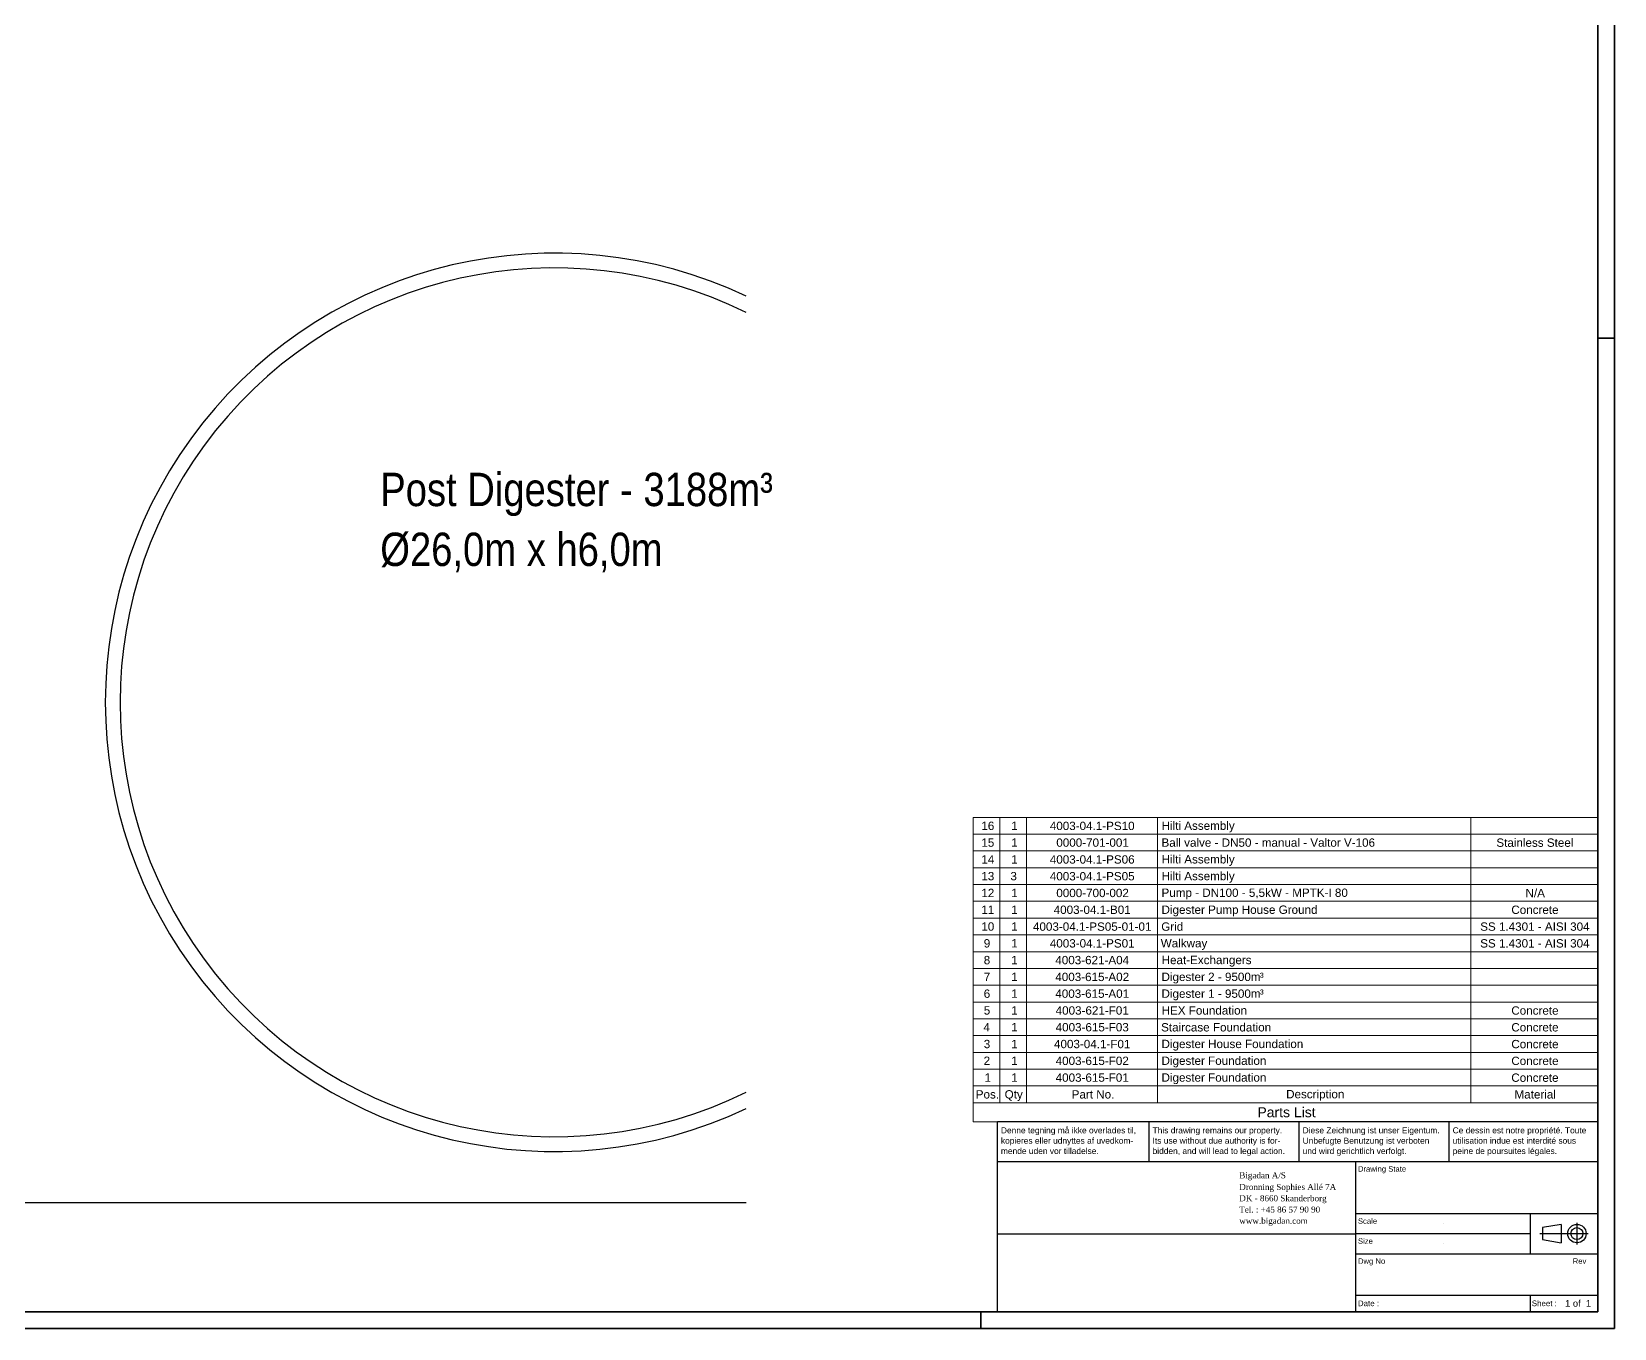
# Model space of a CAD drawing. Header units: millimetres. Extents: x 0 to 118900, y 0 to 84100.
# Drawn here: x 71427 to 118900, y 0 to 38900 of the extents above; entities that cross this region are included whole.
import ezdxf
from ezdxf.enums import TextEntityAlignment as Align

# ---------------------------------------------------------------- set-up
doc = ezdxf.new("R2018")
doc.units = ezdxf.units.MM
doc.header["$LTSCALE"] = 100
doc.layers.get('0').update_dxf_attribs({"lineweight": 18})
doc.layers.add('4003-AREA-04.1_F-Foundation', color=7, linetype='Continuous', lineweight=25, true_color=0xadadad)
doc.layers.add('4003-AREA-04.1_P-Trace', color=5, linetype='Continuous', lineweight=25, true_color=0x0000ff)
for name, color, linetype, lineweight in [('4003-AREA-04.1_T-Tank', 7, 'Continuous', 25), ('4003-AREA-04.1_T-Tank_Annotation', 7, 'Continuous', 25), ('Border', 7, 'Continuous', 35), ('Symbol', 7, 'Continuous', 18), ('Title', 7, 'Continuous', 25)]:
    doc.layers.add(name, color=color, linetype=linetype, lineweight=lineweight)
doc.styles.add('Note Text', font='arial.ttf')
doc.styles.get("Standard").update_dxf_attribs({"font": 'arial.ttf'})
doc.styles.add('Text Style150', font='arial.ttf')
doc.styles.add('Text Style173', font='')
doc.styles.add('Text Style72', font='arial.ttf')
doc.styles.add('Text Style85', font='times.ttf')
doc.styles.add('Title', font='arial.ttf')
doc.styles.add('Title150', font='arial.ttf')
doc.styles.add('Title200', font='arial.ttf')
doc.styles.get('Text Style173').set_extended_font_data('Bahnschrift SemiLight Condensed')

# ---------------------------------------------------------------- blocks, each defined once
blk = doc.blocks.new('Borders Bigadan Border')
at = {"layer": 'Border'}
for p, q in [((1189, 841), (1189, 0)), ((1184, 5), (1184, 836)), ((1189, 297), (1184, 297)), ((20, 5), (1184, 5)), ((999, 5), (999, 0)), ((1189, 0), (0, 0))]:
    blk.add_line(p, q, dxfattribs=at)
blk = doc.blocks.new('Title Blocks Title')
at = {"layer": 'Title'}
for p, q in [((205, 62), (25, 62)), ((25, 50), (25, 62)), ((70.5, 50), (70.5, 62)), ((115.5, 50), (115.5, 62)), ((160.5, 50), (160.5, 62)), ((205, 50), (25, 50)), ((25, 5), (25, 50)), ((132.5, 5), (132.5, 50)), ((205, 34.36), (132.5, 34.36)), ((184.74, 34.36), (184.74, 22.36)), ((25, 28.36), (132.5, 28.36)), ((184.74, 28.36), (132.5, 28.36)), ((132.5, 22.36), (205, 22.36)), ((132.5, 10), (205, 10)), ((184.74, 10), (184.74, 5))]:
    blk.add_line(p, q, dxfattribs=at)
at = {"layer": 'Title', "lineweight": 25}
for p, q in [((194.05, 31.19), (188.45, 30.23)), ((188.45, 30.23), (188.45, 26.63)), ((194.05, 31.19), (194.05, 25.67)), ((198.77, 31.7), (198.77, 25.16)), ((187.65, 28.43), (202.19, 28.43)), ((188.45, 26.63), (194.05, 25.67))]:
    blk.add_line(p, q, dxfattribs=at)
for radius in [2.76, 1.8]:
    blk.add_circle((198.77, 28.43), radius, dxfattribs=at)
at = {"layer": 'Title'}
for s, height, style, p in [('kopieres eller udnyttes af uvedkom-', 1.8, 'Text Style72', (26, 55.4)), ('Denne tegning må ikke overlades til,', 1.8, 'Text Style72', (26, 58.5)), ('This drawing remains our property.', 1.8, 'Text Style72', (71.5, 58.5)), ('Its use without due authority is for-', 1.8, 'Text Style72', (71.5, 55.4)), ('Unbefugte Benutzung ist verboten', 1.8, 'Text Style72', (116.5, 55.4)), ('Diese Zeichnung ist unser Eigentum.', 1.8, 'Text Style72', (116.5, 58.5)), ('Ce dessin est notre propriété. Toute', 1.8, 'Text Style72', (161.5, 58.5)), ('utilisation indue est interdité sous', 1.8, 'Text Style72', (161.5, 55.4)), ('mende uden vor tilladelse.', 1.8, 'Text Style72', (26, 52.3)), ('bidden, and will lead to legal action.', 1.8, 'Text Style72', (71.5, 52.3)), ('und wird gerichtlich verfolgt.', 1.8, 'Text Style72', (116.5, 52.3)), ('peine de poursuites légales.', 1.8, 'Text Style72', (161.5, 52.3)), ('Drawing State', 1.65, 'Title150', (133.08, 47)), ('Bigadan A/S', 1.8, 'Text Style85', (97.5, 45.01)), ('Dronning Sophies Allé 7A', 1.8, 'Text Style85', (97.5, 41.51)), ('DK - 8660 Skanderborg', 1.8, 'Text Style85', (97.5, 38.13)), ('www.bigadan.com', 1.8, 'Text Style85', (97.5, 31.36)), ('Tel. : +45 86 57 90 90', 1.8, 'Text Style85', (97.5, 34.74)), ('Scale', 1.65, 'Title150', (133.08, 31.36)), ('Size', 1.65, 'Title150', (133.08, 25.36)), ('Dwg No', 1.65, 'Title150', (133.08, 19.36)), ('Rev', 1.65, 'Title150', (197.5, 19.36))]:
    blk.add_text(s, height=height, dxfattribs=dict(at, style=style)).set_placement(p)
at = {"layer": 'Title', "style": 'Text Style150'}
for s, p in [('Date :', (133.08, 7.5)), ('Sheet :', (185.24, 7.5))]:
    blk.add_text(s, height=1.7, dxfattribs=at).set_placement(p, align=Align.MIDDLE_LEFT)
at = {"layer": 'Title', "style": 'Title200'}
blk.add_text('1 of  1', height=2, dxfattribs=at).set_placement((203, 7.5), align=Align.MIDDLE_RIGHT)
at = {"layer": 'Title', "color": 1, "true_color": 0xff0000, "insert": (169, 47.68), "char_height": 2.5, "width": 40, "attachment_point": 5, "style": 'Note Text'}
blk.add_mtext('\\fArial|b0|i0; ', dxfattribs=at)
at = {"layer": 'Title', "color": 1, "lineweight": 5, "true_color": 0xff0000, "flags": 253}
blk.add_attdef('STATUS', text='', height=6.2, dxfattribs=at).set_placement((169, 40.36), align=Align.MIDDLE_CENTER)
at = {"layer": 'Title', "lineweight": 30, "flags": 104}
for tag, height, p in [('Initial_View_Scale', 2.39, (158.62, 31.36)), ('Sheet_Size', 2.4, (158.62, 25.36)), ('REVISION_NUMBER', 3.5, (200, 15)), ('CREATION_DATE', 2, (157.5, 7.5))]:
    blk.add_attdef(tag, text='', height=height, dxfattribs=at).set_placement(p, align=Align.MIDDLE_CENTER)
for tag, p in [('PROJECT', (27.5, 24.3)), ('TITLE', (27.5, 17.3)), ('DESCRIPTION', (27.5, 10.3))]:
    blk.add_attdef(tag, text='', height=2.8, dxfattribs=at).set_placement(p, align=Align.TOP_LEFT)
blk.add_attdef('PART_NUMBER', text='', height=3.5, dxfattribs=at).set_placement((135.5, 15), align=Align.MIDDLE_LEFT)
blk = doc.blocks.new('Parts List')
at = {"layer": 'Symbol'}
for p, q in [((1184, 153.29), (996.68, 153.29)), ((996.68, 153.29), (996.68, 72.72)), ((1004.68, 153.29), (1004.68, 72.72)), ((1012.68, 153.29), (1012.68, 72.72)), ((1052, 153.29), (1052, 72.72)), ((1146, 153.29), (1146, 72.72)), ((1184, 153.29), (1184, 72.72)), ((1184, 148.25), (996.68, 148.25)), ((1184, 143.22), (996.68, 143.22)), ((1184, 138.18), (996.68, 138.18)), ((1184, 133.14), (996.68, 133.14)), ((1184, 128.11), (996.68, 128.11)), ((1184, 123.07), (996.68, 123.07)), ((1184, 118.04), (996.68, 118.04)), ((1184, 113), (996.68, 113)), ((1184, 107.97), (996.68, 107.97)), ((1184, 102.93), (996.68, 102.93)), ((1184, 97.9), (996.68, 97.9)), ((1184, 92.86), (996.68, 92.86)), ((1184, 87.82), (996.68, 87.82)), ((1184, 82.79), (996.68, 82.79)), ((1184, 77.75), (996.68, 77.75)), ((1184, 72.72), (996.68, 72.72)), ((996.68, 67.68), (996.68, 72.72)), ((1004.68, 67.68), (1004.68, 72.72)), ((1012.68, 67.68), (1012.68, 72.72)), ((1052, 67.68), (1052, 72.72)), ((1146, 67.68), (1146, 72.72)), ((1184, 67.68), (1184, 72.72)), ((996.68, 62), (996.68, 67.68)), ((1184, 67.68), (996.68, 67.68)), ((1184, 62), (1184, 67.68)), ((1184, 62), (996.68, 62))]:
    blk.add_line(p, q, dxfattribs=at)
at = {"layer": 'Symbol', "color": 7, "attachment_point": 7}
for s, insert, char_height, style in [('16', (999.13, 149.47), 2.5, 'Note Text'), ('1', (1008.1, 149.51), 2.5, 'Note Text'), ('4003-04.1-PS10', (1019.67, 149.45), 2.5, 'Note Text'), ('Hilti Assembly', (1053.2, 148.79), 2.5, 'Note Text'), ('15', (999.13, 144.44), 2.5, 'Note Text'), ('1', (1008.1, 144.48), 2.5, 'Note Text'), ('0000-701-001', (1021.62, 144.44), 2.5, 'Note Text'), ('Ball valve - DN50 - manual - Valtor V-106', (1053.17, 144.44), 2.5, 'Note Text'), ('Stainless Steel', (1153.61, 144.42), 2.5, 'Note Text'), ('14', (999.13, 139.44), 2.5, 'Note Text'), ('1', (1008.1, 139.44), 2.5, 'Note Text'), ('4003-04.1-PS06', (1019.67, 139.38), 2.5, 'Note Text'), ('Hilti Assembly', (1053.2, 138.71), 2.5, 'Note Text'), ('13', (999.13, 134.37), 2.5, 'Note Text'), ('3', (1007.86, 134.37), 2.5, 'Note Text'), ('4003-04.1-PS05', (1019.67, 134.35), 2.5, 'Note Text'), ('Hilti Assembly', (1053.2, 133.68), 2.5, 'Note Text'), ('12', (999.13, 129.37), 2.5, 'Note Text'), ('1', (1008.1, 129.37), 2.5, 'Note Text'), ('0000-700-002', (1021.62, 129.33), 2.5, 'Note Text'), ('Pump - DN100 - 5,5kW - MPTK-I 80', (1053.18, 128.68), 2.5, 'Note Text'), ('N/A', (1162.36, 129.31), 2.5, 'Note Text'), ('11', (999.13, 124.34), 2.5, 'Note Text'), ('1', (1008.1, 124.34), 2.5, 'Note Text'), ('4003-04.1-B01', (1020.83, 124.29), 2.5, 'Note Text'), ('Digester Pump House Ground', (1053.18, 123.59), 2.5, 'Note Text'), ('Concrete', (1158.1, 124.28), 2.5, 'Note Text'), ('10', (999.13, 119.26), 2.5, 'Note Text'), ('1', (1008.1, 119.3), 2.5, 'Note Text'), ('4003-04.1-PS05-01-01', (1014.62, 119.24), 2.5, 'Note Text'), ('Grid', (1053.1, 119.24), 2.5, 'Note Text'), ('SS 1.4301 - AISI 304', (1148.76, 119.24), 2.5, 'Note Text'), ('9', (999.86, 114.22), 2.5, 'Note Text'), ('1', (1008.1, 114.27), 2.5, 'Note Text'), ('4003-04.1-PS01', (1019.67, 114.21), 2.5, 'Note Text'), ('Walkway', (1052.94, 113.54), 2.5, 'Note Text'), ('SS 1.4301 - AISI 304', (1148.76, 114.21), 2.5, 'Note Text'), ('8', (999.85, 109.19), 2.5, 'Note Text'), ('1', (1008.1, 109.23), 2.5, 'Note Text'), ('4003-621-A04', (1021.32, 109.19), 2.5, 'Note Text'), ('Heat-Exchangers', (1053.2, 108.5), 2.5, 'Note Text'), ('7', (999.88, 104.22), 2.5, 'Note Text'), ('1', (1008.1, 104.19), 2.5, 'Note Text'), ('4003-615-A02', (1021.32, 104.15), 2.5, 'Note Text'), ('Digester 2 - 9500m', (1053.18, 103.45), 2.5, 'Note Text'), ('³', (1082.65, 104.18), 2.5, 'Note Text'), ('6', (999.84, 99.12), 2.5, 'Note Text'), ('1', (1008.1, 99.16), 2.5, 'Note Text'), ('4003-615-A01', (1021.32, 99.12), 2.5, 'Note Text'), ('Digester 1 - 9500m', (1053.18, 98.41), 2.5, 'Note Text'), ('³', (1082.65, 99.15), 2.5, 'Note Text'), ('5', (999.86, 94.1), 2.5, 'Note Text'), ('1', (1008.1, 94.12), 2.5, 'Note Text'), ('4003-621-F01', (1021.42, 94.08), 2.5, 'Note Text'), ('HEX Foundation', (1053.2, 94.09), 2.5, 'Note Text'), ('Concrete', (1158.1, 94.06), 2.5, 'Note Text'), ('4', (999.75, 89.09), 2.5, 'Note Text'), ('1', (1008.1, 89.09), 2.5, 'Note Text'), ('4003-615-F03', (1021.42, 89.05), 2.5, 'Note Text'), ('Staircase Foundation', (1053.06, 89.03), 2.5, 'Note Text'), ('Concrete', (1158.1, 89.03), 2.5, 'Note Text'), ('3', (999.86, 84.01), 2.5, 'Note Text'), ('1', (1008.1, 84.05), 2.5, 'Note Text'), ('4003-04.1-F01', (1020.93, 84.01), 2.5, 'Note Text'), ('Digester House Foundation', (1053.18, 83.32), 2.5, 'Note Text'), ('Concrete', (1158.1, 83.99), 2.5, 'Note Text'), ('2', (999.81, 79.02), 2.5, 'Note Text'), ('1', (1008.1, 79.02), 2.5, 'Note Text'), ('4003-615-F02', (1021.42, 78.97), 2.5, 'Note Text'), ('Digester Foundation', (1053.18, 78.29), 2.5, 'Note Text'), ('Concrete', (1158.1, 78.96), 2.5, 'Note Text'), ('1', (1000.1, 73.98), 2.5, 'Note Text'), ('1', (1008.1, 73.98), 2.5, 'Note Text'), ('4003-615-F01', (1021.42, 73.94), 2.5, 'Note Text'), ('Digester Foundation', (1053.18, 73.25), 2.5, 'Note Text'), ('Concrete', (1158.1, 73.92), 2.5, 'Note Text'), ('Pos.', (997.46, 68.91), 2.5, 'Note Text'), ('Qty', (1006.12, 68.19), 2.5, 'Note Text'), ('Part No.', (1026.22, 68.91), 2.5, 'Note Text'), ('Description', (1090.55, 68.26), 2.5, 'Note Text'), ('Material', (1159.06, 68.91), 2.5, 'Note Text'), ('Parts List', (1081.94, 63.29), 3, 'Title')]:
    blk.add_mtext(s, dxfattribs=dict(at, insert=insert, char_height=char_height, style=style))

msp = doc.modelspace()

# ---------------------------------------------------------------- linework, layer by layer
at = {"layer": '4003-AREA-04.1_F-Foundation'}
msp.add_arc((87111.02, 18779.59), 13475, 64.741994, 295.258006, dxfattribs=at)
at = {"layer": '4003-AREA-04.1_P-Trace'}
msp.add_line((4979.31, 3774.36), (92860.74, 3774.36), dxfattribs=at)
at = {"layer": '4003-AREA-04.1_T-Tank'}
msp.add_arc((87111.02, 18779.59), 13032, 63.819537, 296.180463, dxfattribs=at)

# ---------------------------------------------------------------- block references
at = {"xscale": 100, "yscale": 100, "zscale": 100}
msp.add_blockref('Borders Bigadan Border', (0, 0), dxfattribs=at)
ref = msp.add_blockref('Title Blocks Title', (97900, 0), dxfattribs=dict(xscale=100, yscale=100, zscale=100))
lines = msp.add_mtext('4003-04.1-E01', dxfattribs={"layer": 'Title', "insert": (111450, 1500), "char_height": 2.5, "attachment_point": 1})
ref.add_attrib('PART_NUMBER', '', (111450, 1500), dxfattribs={"flags": 104}).embed_mtext(lines)
lines = msp.add_mtext('11-09-2024', dxfattribs={"layer": 'Title', "insert": (113650, 750), "char_height": 2.5, "attachment_point": 1})
ref.add_attrib('CREATION_DATE', '', (113650, 750), dxfattribs={"flags": 104}).embed_mtext(lines)
lines = msp.add_mtext('Area 04.1', dxfattribs={"layer": 'Title', "insert": (100650, 1730), "char_height": 2.5, "attachment_point": 1})
ref.add_attrib('TITLE', '', (100650, 1730), dxfattribs={"flags": 104}).embed_mtext(lines)
lines = msp.add_mtext('Digester Equipment Layout', dxfattribs={"layer": 'Title', "insert": (100650, 1030), "char_height": 2.5, "attachment_point": 1})
ref.add_attrib('DESCRIPTION', '', (100650, 1030), dxfattribs={"flags": 104}).embed_mtext(lines)
lines = msp.add_mtext('4003 - Nurmo Bioenergia', dxfattribs={"layer": 'Title', "insert": (100650, 2430), "char_height": 2.5, "attachment_point": 1})
ref.add_attrib('PROJECT', '', (100650, 2430), dxfattribs={"flags": 104}).embed_mtext(lines)
lines = msp.add_mtext('A0 (841x1189 mm)', dxfattribs={"layer": 'Title', "insert": (113762, 2536), "char_height": 2.5, "attachment_point": 1})
ref.add_attrib('Sheet_Size', '', (113762, 2536), dxfattribs={"flags": 104}).embed_mtext(lines)
lines = msp.add_mtext('1 : 100', dxfattribs={"layer": 'Title', "insert": (113762, 3136), "char_height": 2.5, "attachment_point": 1})
ref.add_attrib('Initial_View_Scale', '', (113762, 3136), dxfattribs={"flags": 104}).embed_mtext(lines)
lines = msp.add_mtext('B', dxfattribs={"layer": 'Title', "insert": (117900, 1500), "char_height": 2.5, "attachment_point": 1})
ref.add_attrib('REVISION_NUMBER', '', (117900, 1500), dxfattribs={"flags": 104}).embed_mtext(lines)
at = {"layer": 'Symbol', "xscale": 100, "yscale": 100, "zscale": 100}
msp.add_blockref('Parts List', (0, 0), dxfattribs=at)

# ---------------------------------------------------------------- texts
at = {"layer": '4003-AREA-04.1_T-Tank_Annotation', "char_height": 1000, "attachment_point": 7, "style": 'Text Style173'}
for s, insert in [('Post Digester - 3188m³', (81882.59, 24364.79)), ('Ø26,0m x h6,0m', (81882.59, 22684))]:
    msp.add_mtext(s, dxfattribs=dict(at, insert=insert))

doc.saveas('drawing.dxf')
